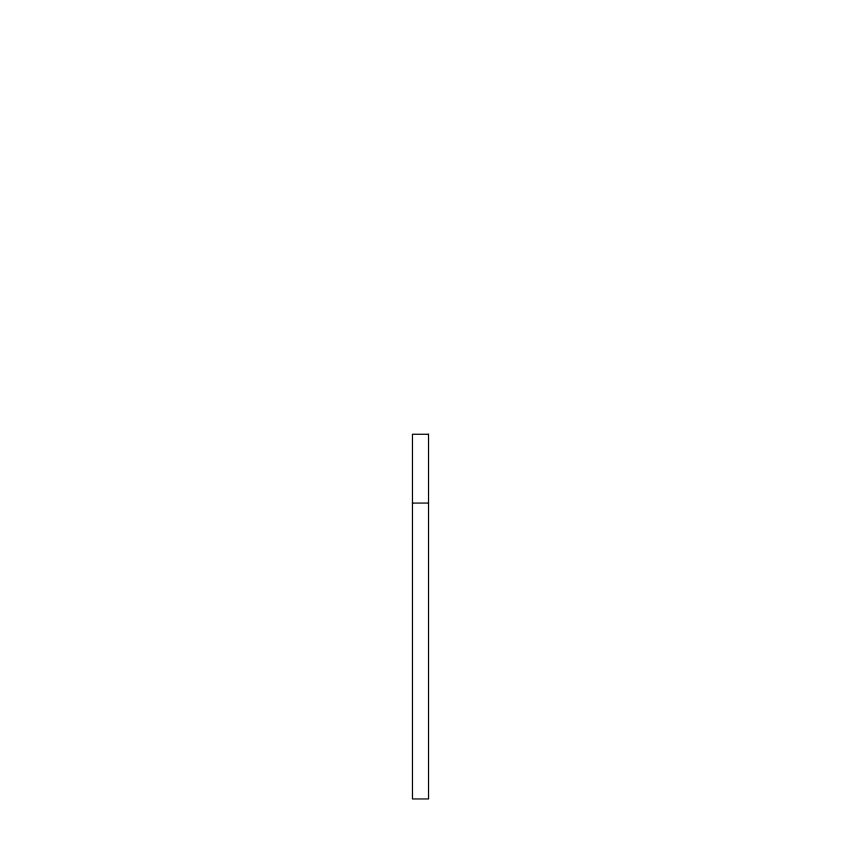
<?xml version="1.0" encoding="UTF-8"?>
<svg xmlns="http://www.w3.org/2000/svg" width="841" height="841" viewBox="0 0 841 841"><rect width="100%" height="100%" fill="white"/><g stroke="black" fill="none" stroke-linecap="round" stroke-linejoin="round"><path stroke-width="1.26" d="M412.468 503.076L428.532 503.076M428.532 434.261L412.468 434.261L412.468 798.95L428.532 798.95L428.532 434.261"/></g></svg>
